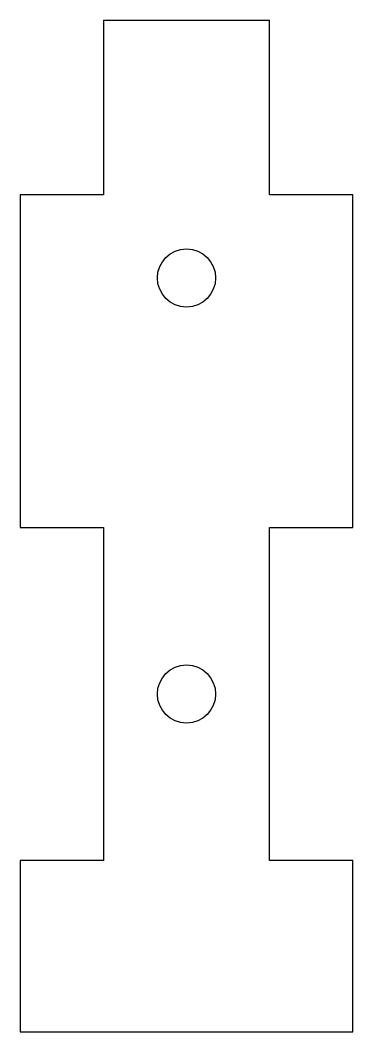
# Model space of a CAD drawing. Header units: millimetres. Extents: x 0.7 to 20.7, y 97.2 to 158.
import ezdxf

# ---------------------------------------------------------------- set-up
doc = ezdxf.new("R2010")
doc.units = ezdxf.units.MM

msp = doc.modelspace()

# ---------------------------------------------------------------- linework, layer by layer
at = {"color": 7, "linetype": 'Continuous', "lineweight": 25}
for p, q in [((5.725, 157.989), (5.725, 147.5)), ((5.725, 157.989), (15.725, 157.989)), ((15.725, 147.5), (15.725, 157.989)), ((0.725, 147.5), (0.725, 127.5)), ((5.725, 147.5), (0.725, 147.5)), ((20.725, 147.5), (15.725, 147.5)), ((20.725, 127.5), (20.725, 147.5)), ((0.725, 127.5), (5.725, 127.5)), ((5.725, 127.5), (5.725, 107.5)), ((15.725, 127.5), (20.725, 127.5)), ((15.725, 107.5), (15.725, 127.5)), ((0.725, 107.5), (0.725, 97.204)), ((5.725, 107.5), (0.725, 107.5)), ((20.725, 107.5), (15.725, 107.5)), ((20.725, 97.204), (20.725, 107.5)), ((0.725, 97.204), (20.725, 97.204))]:
    msp.add_line(p, q, dxfattribs=at)
for centre in [(10.725, 142.5), (10.725, 117.5)]:
    msp.add_circle(centre, 1.75, dxfattribs=at)

doc.saveas('drawing.dxf')
